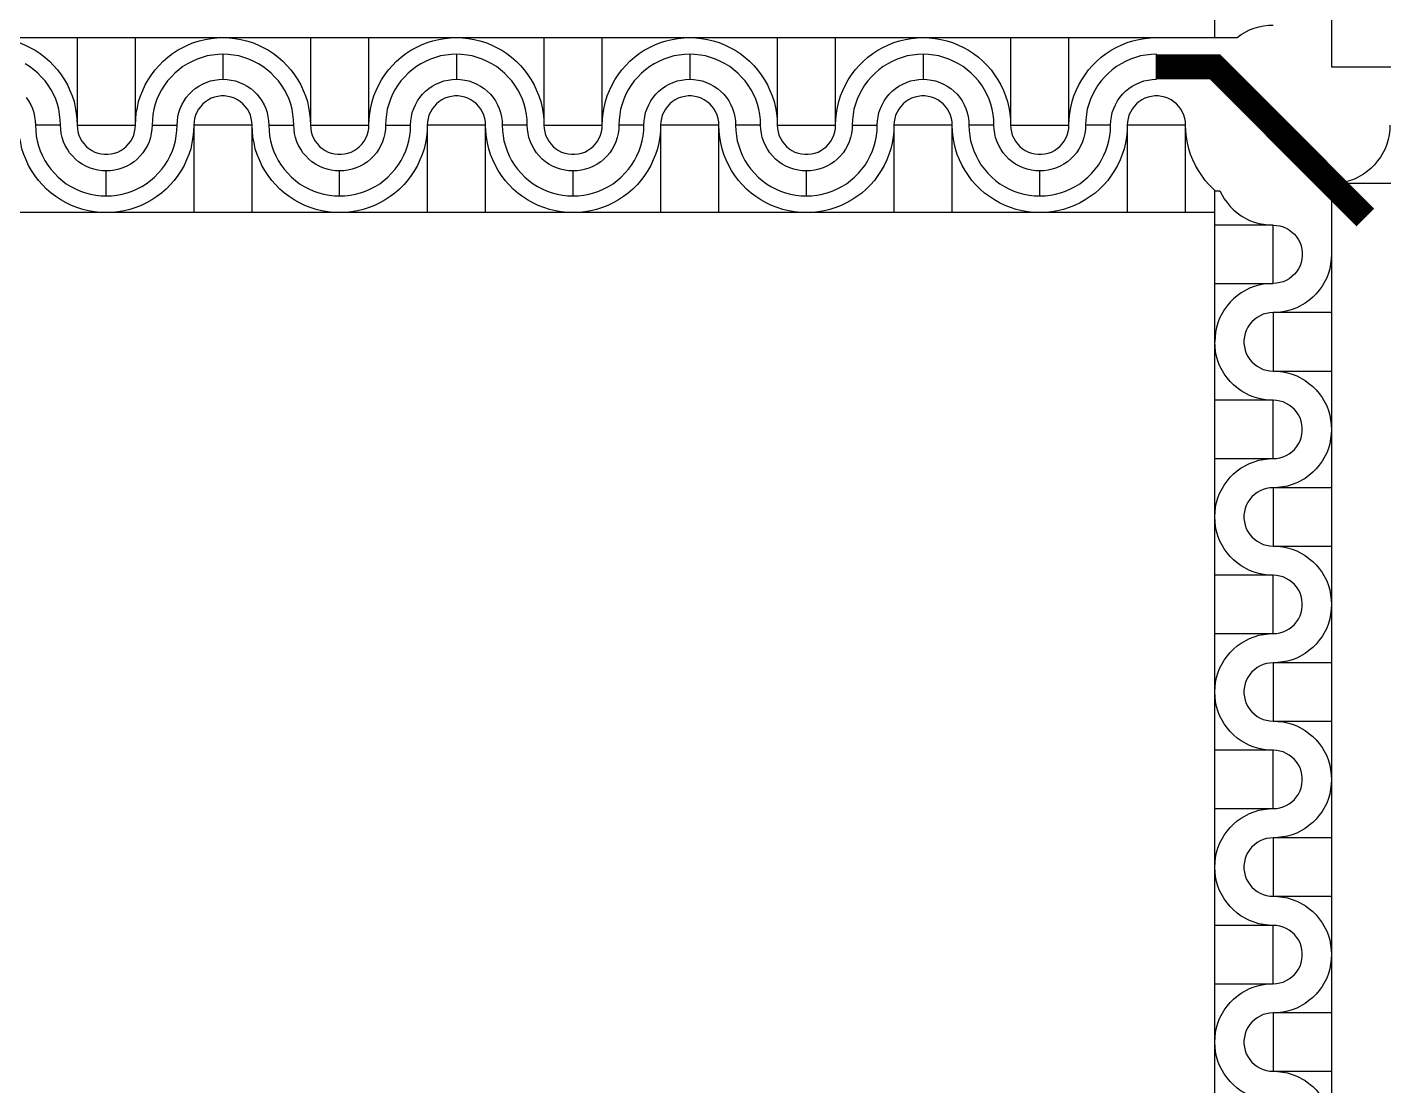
# Model space of a CAD drawing. Extents: x 190.8 to 267.1, y 124 to 174.8.
# Drawn here: x 225.22 to 226.847, y 153.728 to 154.998 of the extents above; entities that cross this region are included whole.
import ezdxf

# ---------------------------------------------------------------- set-up
doc = ezdxf.new("R2010")
doc.units = 0
doc.header["$MEASUREMENT"] = 0

msp = doc.modelspace()

# ---------------------------------------------------------------- linework, layer by layer
for p, q in [((224.5446, 154.9856), (226.6713, 154.9856)), ((226.7846, 154.9506), (228.8875, 154.9506))]:
    msp.add_line(p, q)
for points in [[(226.6446, 154.9856), (226.6446, 157.0023)], [(228.8875, 157.0106), (226.7846, 157.0106), (226.7846, 154.9506)], [(226.6713, 154.9856), (226.6716, 154.9858), (226.6764, 154.9893), (226.6864, 154.9948), (226.6919, 154.9968), (226.6974, 154.9986), (226.7031, 154.9996), (226.7089, 155.0003), (226.7146, 155.0006)], [(225.1746, 154.9856), (225.1819, 154.9853), (225.1889, 154.9846), (225.1959, 154.9833), (225.2029, 154.9818), (225.2099, 154.9796), (225.2164, 154.9768), (225.2229, 154.9738), (225.2291, 154.9703), (225.2351, 154.9663), (225.2409, 154.9621), (225.2464, 154.9573), (225.2514, 154.9523), (225.2561, 154.9468), (225.2604, 154.9411), (225.2644, 154.9351), (225.2679, 154.9288), (225.2709, 154.9223), (225.2736, 154.9158), (225.2759, 154.9088), (225.2774, 154.9018), (225.2786, 154.8948), (225.2794, 154.8878), (225.2796, 154.8806)], [(225.2796, 154.9856), (225.2796, 154.8806), (225.3496, 154.8806), (225.3496, 154.9856)], [(225.3496, 154.8806), (225.3499, 154.8878), (225.3506, 154.8948), (225.3519, 154.9018), (225.3534, 154.9088), (225.3556, 154.9158), (225.3584, 154.9223), (225.3614, 154.9288), (225.3649, 154.9351), (225.3689, 154.9411), (225.3731, 154.9468), (225.3779, 154.9523), (225.3829, 154.9573), (225.3884, 154.9621), (225.3941, 154.9663), (225.4001, 154.9703), (225.4064, 154.9738), (225.4129, 154.9768), (225.4194, 154.9796), (225.4264, 154.9818), (225.4334, 154.9833), (225.4404, 154.9846), (225.4474, 154.9853), (225.4546, 154.9856)], [(225.4546, 154.9856), (225.4619, 154.9853), (225.4689, 154.9846), (225.4759, 154.9833), (225.4829, 154.9818), (225.4899, 154.9796), (225.4964, 154.9768), (225.5029, 154.9738), (225.5091, 154.9703), (225.5151, 154.9663), (225.5209, 154.9621), (225.5264, 154.9573), (225.5314, 154.9523), (225.5361, 154.9468), (225.5404, 154.9411), (225.5444, 154.9351), (225.5479, 154.9288), (225.5509, 154.9223), (225.5536, 154.9158), (225.5559, 154.9088), (225.5574, 154.9018), (225.5586, 154.8948), (225.5594, 154.8878), (225.5596, 154.8806)], [(225.5596, 154.9856), (225.5596, 154.8806), (225.6296, 154.8806), (225.6296, 154.9856)], [(225.6296, 154.8806), (225.6299, 154.8878), (225.6306, 154.8948), (225.6319, 154.9018), (225.6334, 154.9088), (225.6356, 154.9158), (225.6384, 154.9223), (225.6414, 154.9288), (225.6449, 154.9351), (225.6489, 154.9411), (225.6531, 154.9468), (225.6579, 154.9523), (225.6629, 154.9573), (225.6684, 154.9621), (225.6741, 154.9663), (225.6801, 154.9703), (225.6864, 154.9738), (225.6929, 154.9768), (225.6994, 154.9796), (225.7064, 154.9818), (225.7134, 154.9833), (225.7204, 154.9846), (225.7274, 154.9853), (225.7346, 154.9856)], [(225.7346, 154.9856), (225.7419, 154.9853), (225.7489, 154.9846), (225.7559, 154.9833), (225.7629, 154.9818), (225.7699, 154.9796), (225.7764, 154.9768), (225.7829, 154.9738), (225.7891, 154.9703), (225.7951, 154.9663), (225.8009, 154.9621), (225.8064, 154.9573), (225.8114, 154.9523), (225.8161, 154.9468), (225.8204, 154.9411), (225.8244, 154.9351), (225.8279, 154.9288), (225.8309, 154.9223), (225.8336, 154.9158), (225.8359, 154.9088), (225.8374, 154.9018), (225.8386, 154.8948), (225.8394, 154.8878), (225.8396, 154.8806)], [(225.8396, 154.9856), (225.8396, 154.8806), (225.9096, 154.8806), (225.9096, 154.9856)], [(225.9096, 154.8806), (225.9099, 154.8878), (225.9106, 154.8948), (225.9119, 154.9018), (225.9134, 154.9088), (225.9156, 154.9158), (225.9184, 154.9223), (225.9214, 154.9288), (225.9249, 154.9351), (225.9289, 154.9411), (225.9331, 154.9468), (225.9379, 154.9523), (225.9429, 154.9573), (225.9484, 154.9621), (225.9541, 154.9663), (225.9601, 154.9703), (225.9664, 154.9738), (225.9729, 154.9768), (225.9794, 154.9796), (225.9864, 154.9818), (225.9934, 154.9833), (226.0004, 154.9846), (226.0074, 154.9853), (226.0146, 154.9856)], [(226.0146, 154.9856), (226.0219, 154.9853), (226.0289, 154.9846), (226.0359, 154.9833), (226.0429, 154.9818), (226.0499, 154.9796), (226.0564, 154.9768), (226.0629, 154.9738), (226.0691, 154.9703), (226.0751, 154.9663), (226.0809, 154.9621), (226.0864, 154.9573), (226.0914, 154.9523), (226.0961, 154.9468), (226.1004, 154.9411), (226.1044, 154.9351), (226.1079, 154.9288), (226.1109, 154.9223), (226.1136, 154.9158), (226.1159, 154.9088), (226.1174, 154.9018), (226.1186, 154.8948), (226.1194, 154.8878), (226.1196, 154.8806)], [(226.1196, 154.9856), (226.1196, 154.8806), (226.1896, 154.8806), (226.1896, 154.9856)], [(226.1896, 154.8806), (226.1899, 154.8878), (226.1906, 154.8948), (226.1919, 154.9018), (226.1934, 154.9088), (226.1956, 154.9158), (226.1984, 154.9223), (226.2014, 154.9288), (226.2049, 154.9351), (226.2089, 154.9411), (226.2131, 154.9468), (226.2179, 154.9523), (226.2229, 154.9573), (226.2284, 154.9621), (226.2341, 154.9663), (226.2401, 154.9703), (226.2464, 154.9738), (226.2529, 154.9768), (226.2594, 154.9796), (226.2664, 154.9818), (226.2734, 154.9833), (226.2804, 154.9846), (226.2874, 154.9853), (226.2946, 154.9856)], [(226.2946, 154.9856), (226.3019, 154.9853), (226.3089, 154.9846), (226.3159, 154.9833), (226.3229, 154.9818), (226.3299, 154.9796), (226.3364, 154.9768), (226.3429, 154.9738), (226.3491, 154.9703), (226.3551, 154.9663), (226.3609, 154.9621), (226.3664, 154.9573), (226.3714, 154.9523), (226.3761, 154.9468), (226.3804, 154.9411), (226.3844, 154.9351), (226.3879, 154.9288), (226.3909, 154.9223), (226.3936, 154.9158), (226.3959, 154.9088), (226.3974, 154.9018), (226.3986, 154.8948), (226.3994, 154.8878), (226.3996, 154.8806)], [(226.3996, 154.9856), (226.3996, 154.8806), (226.4696, 154.8806), (226.4696, 154.9856)], [(226.4696, 154.8806), (226.4699, 154.8878), (226.4706, 154.8948), (226.4719, 154.9018), (226.4734, 154.9088), (226.4756, 154.9158), (226.4784, 154.9223), (226.4814, 154.9288), (226.4849, 154.9351), (226.4889, 154.9411), (226.4931, 154.9468), (226.4979, 154.9523), (226.5029, 154.9573), (226.5084, 154.9621), (226.5141, 154.9663), (226.5201, 154.9703), (226.5264, 154.9738), (226.5329, 154.9768), (226.5394, 154.9796), (226.5464, 154.9818), (226.5534, 154.9833), (226.5604, 154.9846), (226.5674, 154.9853), (226.5746, 154.9856)], [(225.2596, 154.8806), (225.2594, 154.8868), (225.2586, 154.8933), (225.2576, 154.8996), (225.2559, 154.9056), (225.2539, 154.9116), (225.2511, 154.9176), (225.2484, 154.9231), (225.2449, 154.9286), (225.2411, 154.9336), (225.2369, 154.9383), (225.2324, 154.9428), (225.2276, 154.9471), (225.2226, 154.9508), (225.2171, 154.9543)], [(225.4546, 154.9656), (225.4484, 154.9653), (225.4419, 154.9646), (225.4356, 154.9636), (225.4296, 154.9618), (225.4236, 154.9598), (225.4176, 154.9571), (225.4121, 154.9543), (225.4066, 154.9508), (225.4016, 154.9471), (225.3969, 154.9428), (225.3924, 154.9383), (225.3881, 154.9336), (225.3844, 154.9286), (225.3809, 154.9231), (225.3781, 154.9176), (225.3754, 154.9116), (225.3734, 154.9056), (225.3716, 154.8996), (225.3706, 154.8933), (225.3699, 154.8868), (225.3696, 154.8806), (225.3996, 154.8806), (225.3999, 154.8856), (225.4006, 154.8906), (225.4016, 154.8956), (225.4034, 154.9006), (225.4054, 154.9051), (225.4079, 154.9096), (225.4106, 154.9138), (225.4139, 154.9176), (225.4176, 154.9213), (225.4214, 154.9246), (225.4256, 154.9273), (225.4301, 154.9298), (225.4346, 154.9318), (225.4396, 154.9336), (225.4446, 154.9346), (225.4496, 154.9353), (225.4546, 154.9356)], [(225.7346, 154.9656), (225.7284, 154.9653), (225.7219, 154.9646), (225.7156, 154.9636), (225.7096, 154.9618), (225.7036, 154.9598), (225.6976, 154.9571), (225.6921, 154.9543), (225.6866, 154.9508), (225.6816, 154.9471), (225.6769, 154.9428), (225.6724, 154.9383), (225.6681, 154.9336), (225.6644, 154.9286), (225.6609, 154.9231), (225.6581, 154.9176), (225.6554, 154.9116), (225.6534, 154.9056), (225.6516, 154.8996), (225.6506, 154.8933), (225.6499, 154.8868), (225.6496, 154.8806), (225.6796, 154.8806), (225.6799, 154.8856), (225.6806, 154.8906), (225.6816, 154.8956), (225.6834, 154.9006), (225.6854, 154.9051), (225.6879, 154.9096), (225.6906, 154.9138), (225.6939, 154.9176), (225.6976, 154.9213), (225.7014, 154.9246), (225.7056, 154.9273), (225.7101, 154.9298), (225.7146, 154.9318), (225.7196, 154.9336), (225.7246, 154.9346), (225.7296, 154.9353), (225.7346, 154.9356)], [(225.8196, 154.8806), (225.8194, 154.8868), (225.8186, 154.8933), (225.8176, 154.8996), (225.8159, 154.9056), (225.8139, 154.9116), (225.8111, 154.9176), (225.8084, 154.9231), (225.8049, 154.9286), (225.8011, 154.9336), (225.7969, 154.9383), (225.7924, 154.9428), (225.7876, 154.9471), (225.7826, 154.9508), (225.7771, 154.9543), (225.7716, 154.9571), (225.7656, 154.9598), (225.7596, 154.9618), (225.7536, 154.9636), (225.7474, 154.9646), (225.7409, 154.9653), (225.7346, 154.9656), (225.7346, 154.9356), (225.7396, 154.9353), (225.7446, 154.9346), (225.7496, 154.9336), (225.7546, 154.9318), (225.7591, 154.9298), (225.7636, 154.9273), (225.7679, 154.9246), (225.7716, 154.9213), (225.7754, 154.9176), (225.7786, 154.9138), (225.7814, 154.9096), (225.7839, 154.9051), (225.7859, 154.9006), (225.7876, 154.8956), (225.7886, 154.8906), (225.7894, 154.8856), (225.7896, 154.8806)], [(226.0146, 154.9656), (226.0084, 154.9653), (226.0019, 154.9646), (225.9956, 154.9636), (225.9896, 154.9618), (225.9836, 154.9598), (225.9776, 154.9571), (225.9721, 154.9543), (225.9666, 154.9508), (225.9616, 154.9471), (225.9569, 154.9428), (225.9524, 154.9383), (225.9481, 154.9336), (225.9444, 154.9286), (225.9409, 154.9231), (225.9381, 154.9176), (225.9354, 154.9116), (225.9334, 154.9056), (225.9316, 154.8996), (225.9306, 154.8933), (225.9299, 154.8868), (225.9296, 154.8806)], [(226.0996, 154.8806), (226.0994, 154.8868), (226.0986, 154.8933), (226.0976, 154.8996), (226.0959, 154.9056), (226.0939, 154.9116), (226.0911, 154.9176), (226.0884, 154.9231), (226.0849, 154.9286), (226.0811, 154.9336), (226.0769, 154.9383), (226.0724, 154.9428), (226.0676, 154.9471), (226.0626, 154.9508), (226.0571, 154.9543), (226.0516, 154.9571), (226.0456, 154.9598), (226.0396, 154.9618), (226.0336, 154.9636), (226.0274, 154.9646), (226.0209, 154.9653), (226.0146, 154.9656), (226.0146, 154.9356), (226.0196, 154.9353), (226.0246, 154.9346), (226.0296, 154.9336), (226.0346, 154.9318), (226.0391, 154.9298), (226.0436, 154.9273), (226.0479, 154.9246), (226.0516, 154.9213), (226.0554, 154.9176), (226.0586, 154.9138), (226.0614, 154.9096), (226.0639, 154.9051), (226.0659, 154.9006), (226.0676, 154.8956), (226.0686, 154.8906), (226.0694, 154.8856), (226.0696, 154.8806)], [(226.2946, 154.9656), (226.2884, 154.9653), (226.2819, 154.9646), (226.2756, 154.9636), (226.2696, 154.9618), (226.2636, 154.9598), (226.2576, 154.9571), (226.2521, 154.9543), (226.2466, 154.9508), (226.2416, 154.9471), (226.2369, 154.9428), (226.2324, 154.9383), (226.2281, 154.9336), (226.2244, 154.9286), (226.2209, 154.9231), (226.2181, 154.9176), (226.2154, 154.9116), (226.2134, 154.9056), (226.2116, 154.8996), (226.2106, 154.8933), (226.2099, 154.8868), (226.2096, 154.8806), (226.2396, 154.8806), (226.2399, 154.8856), (226.2406, 154.8906), (226.2416, 154.8956), (226.2434, 154.9006), (226.2454, 154.9051), (226.2479, 154.9096), (226.2506, 154.9138), (226.2539, 154.9176), (226.2576, 154.9213), (226.2614, 154.9246), (226.2656, 154.9273), (226.2701, 154.9298), (226.2746, 154.9318), (226.2796, 154.9336), (226.2846, 154.9346), (226.2896, 154.9353), (226.2946, 154.9356)], [(226.3796, 154.8806), (226.3794, 154.8868), (226.3786, 154.8933), (226.3776, 154.8996), (226.3759, 154.9056), (226.3739, 154.9116), (226.3711, 154.9176), (226.3684, 154.9231), (226.3649, 154.9286), (226.3611, 154.9336), (226.3569, 154.9383), (226.3524, 154.9428), (226.3476, 154.9471), (226.3426, 154.9508), (226.3371, 154.9543), (226.3316, 154.9571), (226.3256, 154.9598), (226.3196, 154.9618), (226.3136, 154.9636), (226.3074, 154.9646), (226.3009, 154.9653), (226.2946, 154.9656), (226.2946, 154.9356), (226.2996, 154.9353), (226.3046, 154.9346), (226.3096, 154.9336), (226.3146, 154.9318), (226.3191, 154.9298), (226.3236, 154.9273), (226.3279, 154.9246), (226.3316, 154.9213), (226.3354, 154.9176), (226.3386, 154.9138), (226.3414, 154.9096), (226.3439, 154.9051), (226.3459, 154.9006), (226.3476, 154.8956), (226.3486, 154.8906), (226.3494, 154.8856), (226.3496, 154.8806)], [(226.5196, 154.8806), (226.5199, 154.8856), (226.5206, 154.8906), (226.5216, 154.8956), (226.5234, 154.9006), (226.5254, 154.9051), (226.5279, 154.9096), (226.5306, 154.9138), (226.5339, 154.9176), (226.5376, 154.9213), (226.5414, 154.9246), (226.5456, 154.9273), (226.5501, 154.9298), (226.5546, 154.9318), (226.5596, 154.9336), (226.5646, 154.9346), (226.5696, 154.9353), (226.5746, 154.9356), (226.5746, 154.9656), (226.5684, 154.9653), (226.5619, 154.9646), (226.5556, 154.9636), (226.5496, 154.9618), (226.5436, 154.9598), (226.5376, 154.9571), (226.5321, 154.9543), (226.5266, 154.9508), (226.5216, 154.9471), (226.5169, 154.9428), (226.5124, 154.9383), (226.5081, 154.9336), (226.5044, 154.9286), (226.5009, 154.9231), (226.4981, 154.9176), (226.4954, 154.9116), (226.4934, 154.9056), (226.4916, 154.8996), (226.4906, 154.8933), (226.4899, 154.8868), (226.4896, 154.8806)], [(225.9596, 154.8806), (225.9599, 154.8856), (225.9606, 154.8906), (225.9616, 154.8956), (225.9634, 154.9006), (225.9654, 154.9051), (225.9679, 154.9096), (225.9706, 154.9138), (225.9739, 154.9176), (225.9776, 154.9213), (225.9814, 154.9246), (225.9856, 154.9273), (225.9901, 154.9298), (225.9946, 154.9318), (225.9996, 154.9336), (226.0046, 154.9346), (226.0096, 154.9353), (226.0146, 154.9356)], [(225.2186, 154.9138), (225.2214, 154.9096), (225.2239, 154.9051), (225.2259, 154.9006), (225.2276, 154.8956), (225.2286, 154.8906), (225.2294, 154.8856), (225.2296, 154.8806)], [(225.4896, 154.8806), (225.4894, 154.8846), (225.4886, 154.8886), (225.4876, 154.8926), (225.4859, 154.8963), (225.4839, 154.8998), (225.4814, 154.9031), (225.4786, 154.9061), (225.4756, 154.9086), (225.4721, 154.9108), (225.4684, 154.9128), (225.4646, 154.9141), (225.4606, 154.9151), (225.4566, 154.9156), (225.4526, 154.9156), (225.4486, 154.9151), (225.4446, 154.9141), (225.4406, 154.9128), (225.4371, 154.9108), (225.4336, 154.9086), (225.4306, 154.9061), (225.4279, 154.9031), (225.4254, 154.8998), (225.4234, 154.8963), (225.4216, 154.8926), (225.4206, 154.8886), (225.4199, 154.8846), (225.4196, 154.8806)], [(225.7696, 154.8806), (225.7694, 154.8846), (225.7686, 154.8886), (225.7676, 154.8926), (225.7659, 154.8963), (225.7639, 154.8998), (225.7614, 154.9031), (225.7586, 154.9061), (225.7556, 154.9086), (225.7521, 154.9108), (225.7484, 154.9128), (225.7446, 154.9141), (225.7406, 154.9151), (225.7366, 154.9156), (225.7326, 154.9156), (225.7286, 154.9151), (225.7246, 154.9141), (225.7206, 154.9128), (225.7171, 154.9108), (225.7136, 154.9086), (225.7106, 154.9061), (225.7079, 154.9031), (225.7054, 154.8998), (225.7034, 154.8963), (225.7016, 154.8926), (225.7006, 154.8886), (225.6999, 154.8846), (225.6996, 154.8806)], [(226.0496, 154.8806), (226.0494, 154.8846), (226.0486, 154.8886), (226.0476, 154.8926), (226.0459, 154.8963), (226.0439, 154.8998), (226.0414, 154.9031), (226.0386, 154.9061), (226.0356, 154.9086), (226.0321, 154.9108), (226.0284, 154.9128), (226.0246, 154.9141), (226.0206, 154.9151), (226.0166, 154.9156), (226.0126, 154.9156), (226.0086, 154.9151), (226.0046, 154.9141), (226.0006, 154.9128), (225.9971, 154.9108), (225.9936, 154.9086), (225.9906, 154.9061), (225.9879, 154.9031), (225.9854, 154.8998), (225.9834, 154.8963), (225.9816, 154.8926), (225.9806, 154.8886), (225.9799, 154.8846), (225.9796, 154.8806)], [(226.3296, 154.8806), (226.3294, 154.8846), (226.3286, 154.8886), (226.3276, 154.8926), (226.3259, 154.8963), (226.3239, 154.8998), (226.3214, 154.9031), (226.3186, 154.9061), (226.3156, 154.9086), (226.3121, 154.9108), (226.3084, 154.9128), (226.3046, 154.9141), (226.3006, 154.9151), (226.2966, 154.9156), (226.2926, 154.9156), (226.2886, 154.9151), (226.2846, 154.9141), (226.2806, 154.9128), (226.2771, 154.9108), (226.2736, 154.9086), (226.2706, 154.9061), (226.2679, 154.9031), (226.2654, 154.8998), (226.2634, 154.8963), (226.2616, 154.8926), (226.2606, 154.8886), (226.2599, 154.8846), (226.2596, 154.8806)], [(226.6096, 154.8806), (226.6094, 154.8846), (226.6086, 154.8886), (226.6076, 154.8926), (226.6059, 154.8963), (226.6039, 154.8998), (226.6014, 154.9031), (226.5986, 154.9061), (226.5956, 154.9086), (226.5921, 154.9108), (226.5884, 154.9128), (226.5846, 154.9141), (226.5806, 154.9151), (226.5766, 154.9156), (226.5726, 154.9156), (226.5686, 154.9151), (226.5646, 154.9141), (226.5606, 154.9128), (226.5571, 154.9108), (226.5536, 154.9086), (226.5506, 154.9061), (226.5479, 154.9031), (226.5454, 154.8998), (226.5434, 154.8963), (226.5416, 154.8926), (226.5406, 154.8886), (226.5399, 154.8846), (226.5396, 154.8806)], [(225.3146, 154.7756), (225.3074, 154.7758), (225.3004, 154.7766), (225.2934, 154.7778), (225.2864, 154.7793), (225.2794, 154.7816), (225.2729, 154.7843), (225.2664, 154.7873), (225.2601, 154.7908), (225.2541, 154.7948), (225.2484, 154.7991), (225.2429, 154.8038), (225.2379, 154.8088), (225.2331, 154.8143), (225.2289, 154.8201), (225.2249, 154.8261), (225.2214, 154.8323), (225.2184, 154.8388), (225.2156, 154.8453), (225.2134, 154.8523), (225.2119, 154.8593), (225.2106, 154.8663), (225.2099, 154.8733), (225.2096, 154.8806)], [(225.2796, 154.8806), (225.2799, 154.8766), (225.2806, 154.8726), (225.2816, 154.8686), (225.2834, 154.8648), (225.2854, 154.8613), (225.2879, 154.8581), (225.2906, 154.8551), (225.2936, 154.8526), (225.2971, 154.8503), (225.3009, 154.8483), (225.3046, 154.8471), (225.3086, 154.8461), (225.3126, 154.8456), (225.3166, 154.8456), (225.3206, 154.8461), (225.3246, 154.8471), (225.3286, 154.8483), (225.3321, 154.8503), (225.3356, 154.8526), (225.3386, 154.8551), (225.3414, 154.8581), (225.3439, 154.8613), (225.3459, 154.8648), (225.3476, 154.8686), (225.3486, 154.8726), (225.3494, 154.8766), (225.3496, 154.8806)], [(225.3696, 154.8806), (225.3694, 154.8756), (225.3686, 154.8706), (225.3676, 154.8656), (225.3659, 154.8606), (225.3639, 154.8561), (225.3614, 154.8516), (225.3586, 154.8473), (225.3554, 154.8436), (225.3516, 154.8398), (225.3479, 154.8366), (225.3436, 154.8338), (225.3391, 154.8313), (225.3346, 154.8293), (225.3296, 154.8276), (225.3246, 154.8266), (225.3196, 154.8258), (225.3146, 154.8256)], [(225.4196, 154.8806), (225.4194, 154.8733), (225.4186, 154.8663), (225.4174, 154.8593), (225.4159, 154.8523), (225.4136, 154.8453), (225.4109, 154.8388), (225.4079, 154.8323), (225.4044, 154.8261), (225.4004, 154.8201), (225.3961, 154.8143), (225.3914, 154.8088), (225.3864, 154.8038), (225.3809, 154.7991), (225.3751, 154.7948), (225.3691, 154.7908), (225.3629, 154.7873), (225.3564, 154.7843), (225.3499, 154.7816), (225.3429, 154.7793), (225.3359, 154.7778), (225.3289, 154.7766), (225.3219, 154.7758), (225.3146, 154.7756)], [(225.3146, 154.7956), (225.3209, 154.7958), (225.3274, 154.7966), (225.3336, 154.7976), (225.3396, 154.7993), (225.3456, 154.8013), (225.3516, 154.8041), (225.3571, 154.8068), (225.3626, 154.8103), (225.3676, 154.8141), (225.3724, 154.8183), (225.3769, 154.8228), (225.3811, 154.8276), (225.3849, 154.8326), (225.3884, 154.8381), (225.3911, 154.8436), (225.3939, 154.8496), (225.3959, 154.8556), (225.3976, 154.8616), (225.3986, 154.8678), (225.3994, 154.8743), (225.3996, 154.8806)], [(225.4896, 154.7756), (225.4896, 154.8806), (225.4196, 154.8806), (225.4196, 154.7756)], [(225.5946, 154.7756), (225.5874, 154.7758), (225.5804, 154.7766), (225.5734, 154.7778), (225.5664, 154.7793), (225.5594, 154.7816), (225.5529, 154.7843), (225.5464, 154.7873), (225.5401, 154.7908), (225.5341, 154.7948), (225.5284, 154.7991), (225.5229, 154.8038), (225.5179, 154.8088), (225.5131, 154.8143), (225.5089, 154.8201), (225.5049, 154.8261), (225.5014, 154.8323), (225.4984, 154.8388), (225.4956, 154.8453), (225.4934, 154.8523), (225.4919, 154.8593), (225.4906, 154.8663), (225.4899, 154.8733), (225.4896, 154.8806)], [(225.5096, 154.8806), (225.5099, 154.8743), (225.5106, 154.8678), (225.5116, 154.8616), (225.5134, 154.8556), (225.5154, 154.8496), (225.5181, 154.8436), (225.5209, 154.8381), (225.5244, 154.8326), (225.5281, 154.8276), (225.5324, 154.8228), (225.5369, 154.8183), (225.5416, 154.8141), (225.5466, 154.8103), (225.5521, 154.8068), (225.5576, 154.8041), (225.5636, 154.8013), (225.5696, 154.7993), (225.5756, 154.7976), (225.5819, 154.7966), (225.5884, 154.7958), (225.5946, 154.7956), (225.5946, 154.8256), (225.5896, 154.8258), (225.5846, 154.8266), (225.5796, 154.8276), (225.5746, 154.8293), (225.5701, 154.8313), (225.5656, 154.8338), (225.5614, 154.8366), (225.5576, 154.8398), (225.5539, 154.8436), (225.5506, 154.8473), (225.5479, 154.8516), (225.5454, 154.8561), (225.5434, 154.8606), (225.5416, 154.8656), (225.5406, 154.8706), (225.5399, 154.8756), (225.5396, 154.8806)], [(225.5596, 154.8806), (225.5599, 154.8766), (225.5606, 154.8726), (225.5616, 154.8686), (225.5634, 154.8648), (225.5654, 154.8613), (225.5679, 154.8581), (225.5706, 154.8551), (225.5736, 154.8526), (225.5771, 154.8503), (225.5809, 154.8483), (225.5846, 154.8471), (225.5886, 154.8461), (225.5926, 154.8456), (225.5966, 154.8456), (225.6006, 154.8461), (225.6046, 154.8471), (225.6086, 154.8483), (225.6121, 154.8503), (225.6156, 154.8526), (225.6186, 154.8551), (225.6214, 154.8581), (225.6239, 154.8613), (225.6259, 154.8648), (225.6276, 154.8686), (225.6286, 154.8726), (225.6294, 154.8766), (225.6296, 154.8806)], [(225.6496, 154.8806), (225.6494, 154.8756), (225.6486, 154.8706), (225.6476, 154.8656), (225.6459, 154.8606), (225.6439, 154.8561), (225.6414, 154.8516), (225.6386, 154.8473), (225.6354, 154.8436), (225.6316, 154.8398), (225.6279, 154.8366), (225.6236, 154.8338), (225.6191, 154.8313), (225.6146, 154.8293), (225.6096, 154.8276), (225.6046, 154.8266), (225.5996, 154.8258), (225.5946, 154.8256)], [(225.6996, 154.8806), (225.6994, 154.8733), (225.6986, 154.8663), (225.6974, 154.8593), (225.6959, 154.8523), (225.6936, 154.8453), (225.6909, 154.8388), (225.6879, 154.8323), (225.6844, 154.8261), (225.6804, 154.8201), (225.6761, 154.8143), (225.6714, 154.8088), (225.6664, 154.8038), (225.6609, 154.7991), (225.6551, 154.7948), (225.6491, 154.7908), (225.6429, 154.7873), (225.6364, 154.7843), (225.6299, 154.7816), (225.6229, 154.7793), (225.6159, 154.7778), (225.6089, 154.7766), (225.6019, 154.7758), (225.5946, 154.7756)], [(225.5946, 154.7956), (225.6009, 154.7958), (225.6074, 154.7966), (225.6136, 154.7976), (225.6196, 154.7993), (225.6256, 154.8013), (225.6316, 154.8041), (225.6371, 154.8068), (225.6426, 154.8103), (225.6476, 154.8141), (225.6524, 154.8183), (225.6569, 154.8228), (225.6611, 154.8276), (225.6649, 154.8326), (225.6684, 154.8381), (225.6711, 154.8436), (225.6739, 154.8496), (225.6759, 154.8556), (225.6776, 154.8616), (225.6786, 154.8678), (225.6794, 154.8743), (225.6796, 154.8806)], [(225.7696, 154.7756), (225.7696, 154.8806), (225.6996, 154.8806), (225.6996, 154.7756)], [(225.8746, 154.7756), (225.8674, 154.7758), (225.8604, 154.7766), (225.8534, 154.7778), (225.8464, 154.7793), (225.8394, 154.7816), (225.8329, 154.7843), (225.8264, 154.7873), (225.8201, 154.7908), (225.8141, 154.7948), (225.8084, 154.7991), (225.8029, 154.8038), (225.7979, 154.8088), (225.7931, 154.8143), (225.7889, 154.8201), (225.7849, 154.8261), (225.7814, 154.8323), (225.7784, 154.8388), (225.7756, 154.8453), (225.7734, 154.8523), (225.7719, 154.8593), (225.7706, 154.8663), (225.7699, 154.8733), (225.7696, 154.8806)], [(225.8396, 154.8806), (225.8399, 154.8766), (225.8406, 154.8726), (225.8416, 154.8686), (225.8434, 154.8648), (225.8454, 154.8613), (225.8479, 154.8581), (225.8506, 154.8551), (225.8536, 154.8526), (225.8571, 154.8503), (225.8609, 154.8483), (225.8646, 154.8471), (225.8686, 154.8461), (225.8726, 154.8456), (225.8766, 154.8456), (225.8806, 154.8461), (225.8846, 154.8471), (225.8886, 154.8483), (225.8921, 154.8503), (225.8956, 154.8526), (225.8986, 154.8551), (225.9014, 154.8581), (225.9039, 154.8613), (225.9059, 154.8648), (225.9076, 154.8686), (225.9086, 154.8726), (225.9094, 154.8766), (225.9096, 154.8806)], [(225.8746, 154.7956), (225.8809, 154.7958), (225.8874, 154.7966), (225.8936, 154.7976), (225.8996, 154.7993), (225.9056, 154.8013), (225.9116, 154.8041), (225.9171, 154.8068), (225.9226, 154.8103), (225.9276, 154.8141), (225.9324, 154.8183), (225.9369, 154.8228), (225.9411, 154.8276), (225.9449, 154.8326), (225.9484, 154.8381), (225.9511, 154.8436), (225.9539, 154.8496), (225.9559, 154.8556), (225.9576, 154.8616), (225.9586, 154.8678), (225.9594, 154.8743), (225.9596, 154.8806), (225.9296, 154.8806), (225.9294, 154.8756), (225.9286, 154.8706), (225.9276, 154.8656), (225.9259, 154.8606), (225.9239, 154.8561), (225.9214, 154.8516), (225.9186, 154.8473), (225.9154, 154.8436), (225.9116, 154.8398), (225.9079, 154.8366), (225.9036, 154.8338), (225.8991, 154.8313), (225.8946, 154.8293), (225.8896, 154.8276), (225.8846, 154.8266), (225.8796, 154.8258), (225.8746, 154.8256)], [(225.9796, 154.8806), (225.9794, 154.8733), (225.9786, 154.8663), (225.9774, 154.8593), (225.9759, 154.8523), (225.9736, 154.8453), (225.9709, 154.8388), (225.9679, 154.8323), (225.9644, 154.8261), (225.9604, 154.8201), (225.9561, 154.8143), (225.9514, 154.8088), (225.9464, 154.8038), (225.9409, 154.7991), (225.9351, 154.7948), (225.9291, 154.7908), (225.9229, 154.7873), (225.9164, 154.7843), (225.9099, 154.7816), (225.9029, 154.7793), (225.8959, 154.7778), (225.8889, 154.7766), (225.8819, 154.7758), (225.8746, 154.7756)], [(226.0496, 154.7756), (226.0496, 154.8806), (225.9796, 154.8806), (225.9796, 154.7756)], [(226.1546, 154.7756), (226.1474, 154.7758), (226.1404, 154.7766), (226.1334, 154.7778), (226.1264, 154.7793), (226.1194, 154.7816), (226.1129, 154.7843), (226.1064, 154.7873), (226.1001, 154.7908), (226.0941, 154.7948), (226.0884, 154.7991), (226.0829, 154.8038), (226.0779, 154.8088), (226.0731, 154.8143), (226.0689, 154.8201), (226.0649, 154.8261), (226.0614, 154.8323), (226.0584, 154.8388), (226.0556, 154.8453), (226.0534, 154.8523), (226.0519, 154.8593), (226.0506, 154.8663), (226.0499, 154.8733), (226.0496, 154.8806)], [(226.1196, 154.8806), (226.1199, 154.8766), (226.1206, 154.8726), (226.1216, 154.8686), (226.1234, 154.8648), (226.1254, 154.8613), (226.1279, 154.8581), (226.1306, 154.8551), (226.1336, 154.8526), (226.1371, 154.8503), (226.1409, 154.8483), (226.1446, 154.8471), (226.1486, 154.8461), (226.1526, 154.8456), (226.1566, 154.8456), (226.1606, 154.8461), (226.1646, 154.8471), (226.1686, 154.8483), (226.1721, 154.8503), (226.1756, 154.8526), (226.1786, 154.8551), (226.1814, 154.8581), (226.1839, 154.8613), (226.1859, 154.8648), (226.1876, 154.8686), (226.1886, 154.8726), (226.1894, 154.8766), (226.1896, 154.8806)], [(226.2096, 154.8806), (226.2094, 154.8756), (226.2086, 154.8706), (226.2076, 154.8656), (226.2059, 154.8606), (226.2039, 154.8561), (226.2014, 154.8516), (226.1986, 154.8473), (226.1954, 154.8436), (226.1916, 154.8398), (226.1879, 154.8366), (226.1836, 154.8338), (226.1791, 154.8313), (226.1746, 154.8293), (226.1696, 154.8276), (226.1646, 154.8266), (226.1596, 154.8258), (226.1546, 154.8256)], [(226.2596, 154.8806), (226.2594, 154.8733), (226.2586, 154.8663), (226.2574, 154.8593), (226.2559, 154.8523), (226.2536, 154.8453), (226.2509, 154.8388), (226.2479, 154.8323), (226.2444, 154.8261), (226.2404, 154.8201), (226.2361, 154.8143), (226.2314, 154.8088), (226.2264, 154.8038), (226.2209, 154.7991), (226.2151, 154.7948), (226.2091, 154.7908), (226.2029, 154.7873), (226.1964, 154.7843), (226.1899, 154.7816), (226.1829, 154.7793), (226.1759, 154.7778), (226.1689, 154.7766), (226.1619, 154.7758), (226.1546, 154.7756)], [(226.1546, 154.7956), (226.1609, 154.7958), (226.1674, 154.7966), (226.1736, 154.7976), (226.1796, 154.7993), (226.1856, 154.8013), (226.1916, 154.8041), (226.1971, 154.8068), (226.2026, 154.8103), (226.2076, 154.8141), (226.2124, 154.8183), (226.2169, 154.8228), (226.2211, 154.8276), (226.2249, 154.8326), (226.2284, 154.8381), (226.2311, 154.8436), (226.2339, 154.8496), (226.2359, 154.8556), (226.2376, 154.8616), (226.2386, 154.8678), (226.2394, 154.8743), (226.2396, 154.8806)], [(226.3296, 154.7756), (226.3296, 154.8806), (226.2596, 154.8806), (226.2596, 154.7756)], [(226.4346, 154.7756), (226.4274, 154.7758), (226.4204, 154.7766), (226.4134, 154.7778), (226.4064, 154.7793), (226.3994, 154.7816), (226.3929, 154.7843), (226.3864, 154.7873), (226.3801, 154.7908), (226.3741, 154.7948), (226.3684, 154.7991), (226.3629, 154.8038), (226.3579, 154.8088), (226.3531, 154.8143), (226.3489, 154.8201), (226.3449, 154.8261), (226.3414, 154.8323), (226.3384, 154.8388), (226.3356, 154.8453), (226.3334, 154.8523), (226.3319, 154.8593), (226.3306, 154.8663), (226.3299, 154.8733), (226.3296, 154.8806)], [(226.3996, 154.8806), (226.3999, 154.8766), (226.4006, 154.8726), (226.4016, 154.8686), (226.4034, 154.8648), (226.4054, 154.8613), (226.4079, 154.8581), (226.4106, 154.8551), (226.4136, 154.8526), (226.4171, 154.8503), (226.4209, 154.8483), (226.4246, 154.8471), (226.4286, 154.8461), (226.4326, 154.8456), (226.4366, 154.8456), (226.4406, 154.8461), (226.4446, 154.8471), (226.4486, 154.8483), (226.4521, 154.8503), (226.4556, 154.8526), (226.4586, 154.8551), (226.4614, 154.8581), (226.4639, 154.8613), (226.4659, 154.8648), (226.4676, 154.8686), (226.4686, 154.8726), (226.4694, 154.8766), (226.4696, 154.8806)], [(226.4346, 154.7956), (226.4409, 154.7958), (226.4474, 154.7966), (226.4536, 154.7976), (226.4596, 154.7993), (226.4656, 154.8013), (226.4716, 154.8041), (226.4771, 154.8068), (226.4826, 154.8103), (226.4876, 154.8141), (226.4924, 154.8183), (226.4969, 154.8228), (226.5011, 154.8276), (226.5049, 154.8326), (226.5084, 154.8381), (226.5111, 154.8436), (226.5139, 154.8496), (226.5159, 154.8556), (226.5176, 154.8616), (226.5186, 154.8678), (226.5194, 154.8743), (226.5196, 154.8806), (226.4896, 154.8806), (226.4894, 154.8756), (226.4886, 154.8706), (226.4876, 154.8656), (226.4859, 154.8606), (226.4839, 154.8561), (226.4814, 154.8516), (226.4786, 154.8473), (226.4754, 154.8436), (226.4716, 154.8398), (226.4679, 154.8366), (226.4636, 154.8338), (226.4591, 154.8313), (226.4546, 154.8293), (226.4496, 154.8276), (226.4446, 154.8266), (226.4396, 154.8258), (226.4346, 154.8256)], [(226.5396, 154.8806), (226.5394, 154.8733), (226.5386, 154.8663), (226.5374, 154.8593), (226.5359, 154.8523), (226.5336, 154.8453), (226.5309, 154.8388), (226.5279, 154.8323), (226.5244, 154.8261), (226.5204, 154.8201), (226.5161, 154.8143), (226.5114, 154.8088), (226.5064, 154.8038), (226.5009, 154.7991), (226.4951, 154.7948), (226.4891, 154.7908), (226.4829, 154.7873), (226.4764, 154.7843), (226.4699, 154.7816), (226.4629, 154.7793), (226.4559, 154.7778), (226.4489, 154.7766), (226.4419, 154.7758), (226.4346, 154.7756)], [(226.6096, 154.7756), (226.6096, 154.8806), (226.5396, 154.8806), (226.5396, 154.7756)], [(226.6446, 154.8023), (226.6429, 154.8038), (226.6379, 154.8088), (226.6331, 154.8143), (226.6289, 154.8201), (226.6249, 154.8261), (226.6214, 154.8323), (226.6184, 154.8388), (226.6156, 154.8453), (226.6134, 154.8523), (226.6119, 154.8593), (226.6106, 154.8663), (226.6099, 154.8733), (226.6096, 154.8806)], [(226.8546, 154.8806), (226.8544, 154.8748), (226.8536, 154.8691), (226.8526, 154.8633), (226.8509, 154.8578), (226.8489, 154.8523), (226.8434, 154.8423), (226.8399, 154.8376), (226.8361, 154.8331), (226.8321, 154.8291), (226.8276, 154.8253), (226.8229, 154.8218), (226.8129, 154.8163), (226.8074, 154.8143), (226.8019, 154.8126), (226.7961, 154.8116), (226.7904, 154.8108), (226.7846, 154.8106)], [(228.8875, 154.8106), (226.7846, 154.8106), (226.7846, 152.7506)], [(226.6446, 152.7856), (226.6446, 154.8023)], [(226.6446, 154.8016), (226.6508, 154.8016), (226.6559, 154.7923), (226.6594, 154.7876), (226.6631, 154.7831), (226.6671, 154.7791), (226.6716, 154.7753), (226.6764, 154.7718), (226.6864, 154.7663), (226.6919, 154.7643), (226.6974, 154.7626), (226.7031, 154.7616), (226.7089, 154.7608), (226.7146, 154.7606)], [(226.6446, 154.7756), (224.5446, 154.7756)], [(226.6446, 154.6906), (226.7146, 154.6906), (226.7146, 154.7606), (226.6446, 154.7606)], [(226.7146, 154.7606), (226.7186, 154.7603), (226.7226, 154.7596), (226.7266, 154.7586), (226.7304, 154.7568), (226.7339, 154.7548), (226.7371, 154.7523), (226.7401, 154.7496), (226.7426, 154.7466), (226.7449, 154.7431), (226.7469, 154.7393), (226.7481, 154.7356), (226.7491, 154.7316), (226.7496, 154.7276), (226.7496, 154.7236), (226.7491, 154.7196), (226.7481, 154.7156), (226.7469, 154.7116), (226.7449, 154.7081), (226.7426, 154.7046), (226.7401, 154.7016), (226.7371, 154.6988), (226.7339, 154.6963), (226.7304, 154.6943), (226.7266, 154.6926), (226.7226, 154.6916), (226.7186, 154.6908), (226.7146, 154.6906)], [(226.7846, 154.7256), (226.7844, 154.7198), (226.7836, 154.7141), (226.7826, 154.7083), (226.7809, 154.7028), (226.7789, 154.6973), (226.7734, 154.6873), (226.7699, 154.6826), (226.7661, 154.6781), (226.7621, 154.6741), (226.7576, 154.6703), (226.7529, 154.6668), (226.7429, 154.6613), (226.7374, 154.6593), (226.7319, 154.6576), (226.7261, 154.6566), (226.7204, 154.6558), (226.7146, 154.6556)], [(226.7146, 154.6906), (226.7089, 154.6903), (226.7031, 154.6896), (226.6974, 154.6886), (226.6919, 154.6868), (226.6864, 154.6848), (226.6764, 154.6793), (226.6716, 154.6758), (226.6671, 154.6721), (226.6631, 154.6681), (226.6594, 154.6636), (226.6559, 154.6588), (226.6504, 154.6488), (226.6484, 154.6433), (226.6466, 154.6378), (226.6456, 154.6321), (226.6449, 154.6263), (226.6446, 154.6206)], [(226.7146, 154.6556), (226.7106, 154.6553), (226.7066, 154.6546), (226.7026, 154.6536), (226.6989, 154.6518), (226.6954, 154.6498), (226.6921, 154.6473), (226.6891, 154.6446), (226.6866, 154.6416), (226.6844, 154.6381), (226.6824, 154.6343), (226.6811, 154.6306), (226.6801, 154.6266), (226.6796, 154.6226), (226.6796, 154.6186), (226.6801, 154.6146), (226.6811, 154.6106), (226.6824, 154.6066), (226.6844, 154.6031), (226.6866, 154.5996), (226.6891, 154.5966), (226.6921, 154.5938), (226.6954, 154.5913), (226.6989, 154.5893), (226.7026, 154.5876), (226.7066, 154.5866), (226.7106, 154.5858), (226.7146, 154.5856)], [(226.7846, 154.6556), (226.7146, 154.6556), (226.7146, 154.5856), (226.7846, 154.5856)], [(226.7146, 154.5506), (226.7089, 154.5508), (226.7031, 154.5516), (226.6974, 154.5526), (226.6919, 154.5543), (226.6864, 154.5563), (226.6764, 154.5618), (226.6716, 154.5653), (226.6671, 154.5691), (226.6631, 154.5731), (226.6594, 154.5776), (226.6559, 154.5823), (226.6504, 154.5923), (226.6484, 154.5978), (226.6466, 154.6033), (226.6456, 154.6091), (226.6449, 154.6148), (226.6446, 154.6206)], [(226.7146, 154.5856), (226.7204, 154.5853), (226.7261, 154.5846), (226.7319, 154.5836), (226.7374, 154.5818), (226.7429, 154.5798), (226.7529, 154.5743), (226.7576, 154.5708), (226.7621, 154.5671), (226.7661, 154.5631), (226.7699, 154.5586), (226.7734, 154.5538), (226.7789, 154.5438), (226.7809, 154.5383), (226.7826, 154.5328), (226.7836, 154.5271), (226.7844, 154.5213), (226.7846, 154.5156)], [(226.6446, 154.4806), (226.7146, 154.4806), (226.7146, 154.5506), (226.6446, 154.5506)], [(226.7146, 154.4806), (226.7186, 154.4808), (226.7226, 154.4816), (226.7266, 154.4826), (226.7304, 154.4843), (226.7339, 154.4863), (226.7371, 154.4888), (226.7401, 154.4916), (226.7426, 154.4946), (226.7449, 154.4981), (226.7469, 154.5018), (226.7481, 154.5056), (226.7491, 154.5096), (226.7496, 154.5136), (226.7496, 154.5176), (226.7491, 154.5216), (226.7481, 154.5256), (226.7469, 154.5296), (226.7449, 154.5331), (226.7426, 154.5366), (226.7401, 154.5396), (226.7371, 154.5423), (226.7339, 154.5448), (226.7304, 154.5468), (226.7266, 154.5486), (226.7226, 154.5496), (226.7186, 154.5503), (226.7146, 154.5506)], [(226.7846, 154.5156), (226.7844, 154.5098), (226.7836, 154.5041), (226.7826, 154.4983), (226.7809, 154.4928), (226.7789, 154.4873), (226.7734, 154.4773), (226.7699, 154.4726), (226.7661, 154.4681), (226.7621, 154.4641), (226.7576, 154.4603), (226.7529, 154.4568), (226.7429, 154.4513), (226.7374, 154.4493), (226.7319, 154.4476), (226.7261, 154.4466), (226.7204, 154.4458), (226.7146, 154.4456)], [(226.6446, 154.4106), (226.6449, 154.4163), (226.6456, 154.4221), (226.6466, 154.4278), (226.6484, 154.4333), (226.6504, 154.4388), (226.6559, 154.4488), (226.6594, 154.4536), (226.6631, 154.4581), (226.6671, 154.4621), (226.6716, 154.4658), (226.6764, 154.4693), (226.6864, 154.4748), (226.6919, 154.4768), (226.6974, 154.4786), (226.7031, 154.4796), (226.7089, 154.4803), (226.7146, 154.4806)], [(226.7146, 154.4456), (226.7106, 154.4453), (226.7066, 154.4446), (226.7026, 154.4436), (226.6989, 154.4418), (226.6954, 154.4398), (226.6921, 154.4373), (226.6891, 154.4346), (226.6866, 154.4316), (226.6844, 154.4281), (226.6824, 154.4243), (226.6811, 154.4206), (226.6801, 154.4166), (226.6796, 154.4126), (226.6796, 154.4086), (226.6801, 154.4046), (226.6811, 154.4006), (226.6824, 154.3966), (226.6844, 154.3931), (226.6866, 154.3896), (226.6891, 154.3866), (226.6921, 154.3838), (226.6954, 154.3813), (226.6989, 154.3793), (226.7026, 154.3776), (226.7066, 154.3766), (226.7106, 154.3758), (226.7146, 154.3756)], [(226.7846, 154.4456), (226.7146, 154.4456), (226.7146, 154.3756), (226.7846, 154.3756)], [(226.7146, 154.3406), (226.7089, 154.3408), (226.7031, 154.3416), (226.6974, 154.3426), (226.6919, 154.3443), (226.6864, 154.3463), (226.6764, 154.3518), (226.6716, 154.3553), (226.6671, 154.3591), (226.6631, 154.3631), (226.6594, 154.3676), (226.6559, 154.3723), (226.6504, 154.3823), (226.6484, 154.3878), (226.6466, 154.3933), (226.6456, 154.3991), (226.6449, 154.4048), (226.6446, 154.4106)], [(226.7146, 154.3756), (226.7204, 154.3753), (226.7261, 154.3746), (226.7319, 154.3736), (226.7374, 154.3718), (226.7429, 154.3698), (226.7529, 154.3643), (226.7576, 154.3608), (226.7621, 154.3571), (226.7661, 154.3531), (226.7699, 154.3486), (226.7734, 154.3438), (226.7789, 154.3338), (226.7809, 154.3283), (226.7826, 154.3228), (226.7836, 154.3171), (226.7844, 154.3113), (226.7846, 154.3056)], [(226.6446, 154.2706), (226.7146, 154.2706), (226.7146, 154.3406), (226.6446, 154.3406)], [(226.7146, 154.2706), (226.7186, 154.2708), (226.7226, 154.2716), (226.7266, 154.2726), (226.7304, 154.2743), (226.7339, 154.2763), (226.7371, 154.2788), (226.7401, 154.2816), (226.7426, 154.2846), (226.7449, 154.2881), (226.7469, 154.2918), (226.7481, 154.2956), (226.7491, 154.2996), (226.7496, 154.3036), (226.7496, 154.3076), (226.7491, 154.3116), (226.7481, 154.3156), (226.7469, 154.3196), (226.7449, 154.3231), (226.7426, 154.3266), (226.7401, 154.3296), (226.7371, 154.3323), (226.7339, 154.3348), (226.7304, 154.3368), (226.7266, 154.3386), (226.7226, 154.3396), (226.7186, 154.3403), (226.7146, 154.3406)], [(226.7846, 154.3056), (226.7844, 154.2998), (226.7836, 154.2941), (226.7826, 154.2883), (226.7809, 154.2828), (226.7789, 154.2773), (226.7734, 154.2673), (226.7699, 154.2626), (226.7661, 154.2581), (226.7621, 154.2541), (226.7576, 154.2503), (226.7529, 154.2468), (226.7429, 154.2413), (226.7374, 154.2393), (226.7319, 154.2376), (226.7261, 154.2366), (226.7204, 154.2358), (226.7146, 154.2356)], [(226.6446, 154.2006), (226.6449, 154.2063), (226.6456, 154.2121), (226.6466, 154.2178), (226.6484, 154.2233), (226.6504, 154.2288), (226.6559, 154.2388), (226.6594, 154.2436), (226.6631, 154.2481), (226.6671, 154.2521), (226.6716, 154.2558), (226.6764, 154.2593), (226.6864, 154.2648), (226.6919, 154.2668), (226.6974, 154.2686), (226.7031, 154.2696), (226.7089, 154.2703), (226.7146, 154.2706)], [(226.7146, 154.2356), (226.7106, 154.2353), (226.7066, 154.2346), (226.7026, 154.2336), (226.6989, 154.2318), (226.6954, 154.2298), (226.6921, 154.2273), (226.6891, 154.2246), (226.6866, 154.2216), (226.6844, 154.2181), (226.6824, 154.2143), (226.6811, 154.2106), (226.6801, 154.2066), (226.6796, 154.2026), (226.6796, 154.1986), (226.6801, 154.1946), (226.6811, 154.1906), (226.6824, 154.1866), (226.6844, 154.1831), (226.6866, 154.1796), (226.6891, 154.1766), (226.6921, 154.1738), (226.6954, 154.1713), (226.6989, 154.1693), (226.7026, 154.1676), (226.7066, 154.1666), (226.7106, 154.1658), (226.7146, 154.1656)], [(226.7846, 154.2356), (226.7146, 154.2356), (226.7146, 154.1656), (226.7846, 154.1656)], [(226.7146, 154.1306), (226.7089, 154.1308), (226.7031, 154.1316), (226.6974, 154.1326), (226.6919, 154.1343), (226.6864, 154.1363), (226.6764, 154.1418), (226.6716, 154.1453), (226.6671, 154.1491), (226.6631, 154.1531), (226.6594, 154.1576), (226.6559, 154.1623), (226.6504, 154.1723), (226.6484, 154.1778), (226.6466, 154.1833), (226.6456, 154.1891), (226.6449, 154.1948), (226.6446, 154.2006)], [(226.7146, 154.1656), (226.7204, 154.1653), (226.7261, 154.1646), (226.7319, 154.1636), (226.7374, 154.1618), (226.7429, 154.1598), (226.7529, 154.1543), (226.7576, 154.1508), (226.7621, 154.1471), (226.7661, 154.1431), (226.7699, 154.1386), (226.7734, 154.1338), (226.7789, 154.1238), (226.7809, 154.1183), (226.7826, 154.1128), (226.7836, 154.1071), (226.7844, 154.1013), (226.7846, 154.0956)], [(226.6446, 154.0606), (226.7146, 154.0606), (226.7146, 154.1306), (226.6446, 154.1306)], [(226.7146, 154.0606), (226.7186, 154.0608), (226.7226, 154.0616), (226.7266, 154.0626), (226.7304, 154.0643), (226.7339, 154.0663), (226.7371, 154.0688), (226.7401, 154.0716), (226.7426, 154.0746), (226.7449, 154.0781), (226.7469, 154.0818), (226.7481, 154.0856), (226.7491, 154.0896), (226.7496, 154.0936), (226.7496, 154.0976), (226.7491, 154.1016), (226.7481, 154.1056), (226.7469, 154.1096), (226.7449, 154.1131), (226.7426, 154.1166), (226.7401, 154.1196), (226.7371, 154.1223), (226.7339, 154.1248), (226.7304, 154.1268), (226.7266, 154.1286), (226.7226, 154.1296), (226.7186, 154.1303), (226.7146, 154.1306)], [(226.7846, 154.0956), (226.7844, 154.0898), (226.7836, 154.0841), (226.7826, 154.0783), (226.7809, 154.0728), (226.7789, 154.0673), (226.7734, 154.0573), (226.7699, 154.0526), (226.7661, 154.0481), (226.7621, 154.0441), (226.7576, 154.0403), (226.7529, 154.0368), (226.7429, 154.0313), (226.7374, 154.0293), (226.7319, 154.0276), (226.7261, 154.0266), (226.7204, 154.0258), (226.7146, 154.0256)], [(226.6446, 153.9906), (226.6449, 153.9963), (226.6456, 154.0021), (226.6466, 154.0078), (226.6484, 154.0133), (226.6504, 154.0188), (226.6559, 154.0288), (226.6594, 154.0336), (226.6631, 154.0381), (226.6671, 154.0421), (226.6716, 154.0458), (226.6764, 154.0493), (226.6864, 154.0548), (226.6919, 154.0568), (226.6974, 154.0586), (226.7031, 154.0596), (226.7089, 154.0603), (226.7146, 154.0606)], [(226.7146, 154.0256), (226.7106, 154.0253), (226.7066, 154.0246), (226.7026, 154.0236), (226.6989, 154.0218), (226.6954, 154.0198), (226.6921, 154.0173), (226.6891, 154.0146), (226.6866, 154.0116), (226.6844, 154.0081), (226.6824, 154.0043), (226.6811, 154.0006), (226.6801, 153.9966), (226.6796, 153.9926), (226.6796, 153.9886), (226.6801, 153.9846), (226.6811, 153.9806), (226.6824, 153.9766), (226.6844, 153.9731), (226.6866, 153.9696), (226.6891, 153.9666), (226.6921, 153.9638), (226.6954, 153.9613), (226.6989, 153.9593), (226.7026, 153.9576), (226.7066, 153.9566), (226.7106, 153.9558), (226.7146, 153.9556)], [(226.7846, 154.0256), (226.7146, 154.0256), (226.7146, 153.9556), (226.7846, 153.9556)], [(226.7146, 153.9206), (226.7089, 153.9208), (226.7031, 153.9216), (226.6974, 153.9226), (226.6919, 153.9243), (226.6864, 153.9263), (226.6764, 153.9318), (226.6716, 153.9353), (226.6671, 153.9391), (226.6631, 153.9431), (226.6594, 153.9476), (226.6559, 153.9523), (226.6504, 153.9623), (226.6484, 153.9678), (226.6466, 153.9733), (226.6456, 153.9791), (226.6449, 153.9848), (226.6446, 153.9906)], [(226.7146, 153.9556), (226.7204, 153.9553), (226.7261, 153.9546), (226.7319, 153.9536), (226.7374, 153.9518), (226.7429, 153.9498), (226.7529, 153.9443), (226.7576, 153.9408), (226.7621, 153.9371), (226.7661, 153.9331), (226.7699, 153.9286), (226.7734, 153.9238), (226.7789, 153.9138), (226.7809, 153.9083), (226.7826, 153.9028), (226.7836, 153.8971), (226.7844, 153.8913), (226.7846, 153.8856)], [(226.6446, 153.8506), (226.7146, 153.8506), (226.7146, 153.9206), (226.6446, 153.9206)], [(226.7146, 153.8506), (226.7186, 153.8508), (226.7226, 153.8516), (226.7266, 153.8526), (226.7304, 153.8543), (226.7339, 153.8563), (226.7371, 153.8588), (226.7401, 153.8616), (226.7426, 153.8646), (226.7449, 153.8681), (226.7469, 153.8718), (226.7481, 153.8756), (226.7491, 153.8796), (226.7496, 153.8836), (226.7496, 153.8876), (226.7491, 153.8916), (226.7481, 153.8956), (226.7469, 153.8996), (226.7449, 153.9031), (226.7426, 153.9066), (226.7401, 153.9096), (226.7371, 153.9123), (226.7339, 153.9148), (226.7304, 153.9168), (226.7266, 153.9186), (226.7226, 153.9196), (226.7186, 153.9203), (226.7146, 153.9206)], [(226.7846, 153.8856), (226.7844, 153.8798), (226.7836, 153.8741), (226.7826, 153.8683), (226.7809, 153.8628), (226.7789, 153.8573), (226.7734, 153.8473), (226.7699, 153.8426), (226.7661, 153.8381), (226.7621, 153.8341), (226.7576, 153.8303), (226.7529, 153.8268), (226.7429, 153.8213), (226.7374, 153.8193), (226.7319, 153.8176), (226.7261, 153.8166), (226.7204, 153.8158), (226.7146, 153.8156)], [(226.6446, 153.7806), (226.6449, 153.7863), (226.6456, 153.7921), (226.6466, 153.7978), (226.6484, 153.8033), (226.6504, 153.8088), (226.6559, 153.8188), (226.6594, 153.8236), (226.6631, 153.8281), (226.6671, 153.8321), (226.6716, 153.8358), (226.6764, 153.8393), (226.6864, 153.8448), (226.6919, 153.8468), (226.6974, 153.8486), (226.7031, 153.8496), (226.7089, 153.8503), (226.7146, 153.8506)], [(226.7146, 153.8156), (226.7106, 153.8153), (226.7066, 153.8146), (226.7026, 153.8136), (226.6989, 153.8118), (226.6954, 153.8098), (226.6921, 153.8073), (226.6891, 153.8046), (226.6866, 153.8016), (226.6844, 153.7981), (226.6824, 153.7943), (226.6811, 153.7906), (226.6801, 153.7866), (226.6796, 153.7826), (226.6796, 153.7786), (226.6801, 153.7746), (226.6811, 153.7706), (226.6824, 153.7666), (226.6844, 153.7631), (226.6866, 153.7596), (226.6891, 153.7566), (226.6921, 153.7538), (226.6954, 153.7513), (226.6989, 153.7493), (226.7026, 153.7476), (226.7066, 153.7466), (226.7106, 153.7458), (226.7146, 153.7456)], [(226.7846, 153.8156), (226.7146, 153.8156), (226.7146, 153.7456), (226.7846, 153.7456)], [(226.7146, 153.7106), (226.7089, 153.7108), (226.7031, 153.7116), (226.6974, 153.7126), (226.6919, 153.7143), (226.6864, 153.7163), (226.6764, 153.7218), (226.6716, 153.7253), (226.6671, 153.7291), (226.6631, 153.7331), (226.6594, 153.7376), (226.6559, 153.7423), (226.6504, 153.7523), (226.6484, 153.7578), (226.6466, 153.7633), (226.6456, 153.7691), (226.6449, 153.7748), (226.6446, 153.7806)], [(226.7146, 153.7456), (226.7204, 153.7453), (226.7261, 153.7446), (226.7319, 153.7436), (226.7374, 153.7418), (226.7429, 153.7398), (226.7529, 153.7343), (226.7576, 153.7308), (226.7621, 153.7271), (226.7661, 153.7231), (226.7699, 153.7186), (226.7734, 153.7138), (226.7789, 153.7038), (226.7809, 153.6983), (226.7826, 153.6928), (226.7836, 153.6871), (226.7844, 153.6813), (226.7846, 153.6756)]]:
    msp.add_lwpolyline(points)
for points in [[(225.5396, 154.8806), (225.5394, 154.8868), (225.5386, 154.8933), (225.5376, 154.8996), (225.5359, 154.9056), (225.5339, 154.9116), (225.5311, 154.9176), (225.5284, 154.9231), (225.5249, 154.9286), (225.5211, 154.9336), (225.5169, 154.9383), (225.5124, 154.9428), (225.5076, 154.9471), (225.5026, 154.9508), (225.4971, 154.9543), (225.4916, 154.9571), (225.4856, 154.9598), (225.4796, 154.9618), (225.4736, 154.9636), (225.4674, 154.9646), (225.4609, 154.9653), (225.4546, 154.9656), (225.4546, 154.9356), (225.4596, 154.9353), (225.4646, 154.9346), (225.4696, 154.9336), (225.4746, 154.9318), (225.4791, 154.9298), (225.4836, 154.9273), (225.4879, 154.9246), (225.4916, 154.9213), (225.4954, 154.9176), (225.4986, 154.9138), (225.5014, 154.9096), (225.5039, 154.9051), (225.5059, 154.9006), (225.5076, 154.8956), (225.5086, 154.8906), (225.5094, 154.8856), (225.5096, 154.8806)], [(225.2296, 154.8806), (225.2299, 154.8743), (225.2306, 154.8678), (225.2316, 154.8616), (225.2334, 154.8556), (225.2354, 154.8496), (225.2381, 154.8436), (225.2409, 154.8381), (225.2444, 154.8326), (225.2481, 154.8276), (225.2524, 154.8228), (225.2569, 154.8183), (225.2616, 154.8141), (225.2666, 154.8103), (225.2721, 154.8068), (225.2776, 154.8041), (225.2836, 154.8013), (225.2896, 154.7993), (225.2956, 154.7976), (225.3019, 154.7966), (225.3084, 154.7958), (225.3146, 154.7956), (225.3146, 154.8256), (225.3096, 154.8258), (225.3046, 154.8266), (225.2996, 154.8276), (225.2946, 154.8293), (225.2901, 154.8313), (225.2856, 154.8338), (225.2814, 154.8366), (225.2776, 154.8398), (225.2739, 154.8436), (225.2706, 154.8473), (225.2679, 154.8516), (225.2654, 154.8561), (225.2634, 154.8606), (225.2616, 154.8656), (225.2606, 154.8706), (225.2599, 154.8756), (225.2596, 154.8806)], [(225.7896, 154.8806), (225.7899, 154.8743), (225.7906, 154.8678), (225.7916, 154.8616), (225.7934, 154.8556), (225.7954, 154.8496), (225.7981, 154.8436), (225.8009, 154.8381), (225.8044, 154.8326), (225.8081, 154.8276), (225.8124, 154.8228), (225.8169, 154.8183), (225.8216, 154.8141), (225.8266, 154.8103), (225.8321, 154.8068), (225.8376, 154.8041), (225.8436, 154.8013), (225.8496, 154.7993), (225.8556, 154.7976), (225.8619, 154.7966), (225.8684, 154.7958), (225.8746, 154.7956), (225.8746, 154.8256), (225.8696, 154.8258), (225.8646, 154.8266), (225.8596, 154.8276), (225.8546, 154.8293), (225.8501, 154.8313), (225.8456, 154.8338), (225.8414, 154.8366), (225.8376, 154.8398), (225.8339, 154.8436), (225.8306, 154.8473), (225.8279, 154.8516), (225.8254, 154.8561), (225.8234, 154.8606), (225.8216, 154.8656), (225.8206, 154.8706), (225.8199, 154.8756), (225.8196, 154.8806)], [(226.0696, 154.8806), (226.0699, 154.8743), (226.0706, 154.8678), (226.0716, 154.8616), (226.0734, 154.8556), (226.0754, 154.8496), (226.0781, 154.8436), (226.0809, 154.8381), (226.0844, 154.8326), (226.0881, 154.8276), (226.0924, 154.8228), (226.0969, 154.8183), (226.1016, 154.8141), (226.1066, 154.8103), (226.1121, 154.8068), (226.1176, 154.8041), (226.1236, 154.8013), (226.1296, 154.7993), (226.1356, 154.7976), (226.1419, 154.7966), (226.1484, 154.7958), (226.1546, 154.7956), (226.1546, 154.8256), (226.1496, 154.8258), (226.1446, 154.8266), (226.1396, 154.8276), (226.1346, 154.8293), (226.1301, 154.8313), (226.1256, 154.8338), (226.1214, 154.8366), (226.1176, 154.8398), (226.1139, 154.8436), (226.1106, 154.8473), (226.1079, 154.8516), (226.1054, 154.8561), (226.1034, 154.8606), (226.1016, 154.8656), (226.1006, 154.8706), (226.0999, 154.8756), (226.0996, 154.8806)], [(226.3496, 154.8806), (226.3499, 154.8743), (226.3506, 154.8678), (226.3516, 154.8616), (226.3534, 154.8556), (226.3554, 154.8496), (226.3581, 154.8436), (226.3609, 154.8381), (226.3644, 154.8326), (226.3681, 154.8276), (226.3724, 154.8228), (226.3769, 154.8183), (226.3816, 154.8141), (226.3866, 154.8103), (226.3921, 154.8068), (226.3976, 154.8041), (226.4036, 154.8013), (226.4096, 154.7993), (226.4156, 154.7976), (226.4219, 154.7966), (226.4284, 154.7958), (226.4346, 154.7956), (226.4346, 154.8256), (226.4296, 154.8258), (226.4246, 154.8266), (226.4196, 154.8276), (226.4146, 154.8293), (226.4101, 154.8313), (226.4056, 154.8338), (226.4014, 154.8366), (226.3976, 154.8398), (226.3939, 154.8436), (226.3906, 154.8473), (226.3879, 154.8516), (226.3854, 154.8561), (226.3834, 154.8606), (226.3816, 154.8656), (226.3806, 154.8706), (226.3799, 154.8756), (226.3796, 154.8806)]]:
    msp.add_lwpolyline(points, close=True)
at = {"const_width": 0.03}
msp.add_lwpolyline([(226.8252, 154.7699), (226.6446, 154.9506), (226.5746, 154.9506)], dxfattribs=at)

doc.saveas('drawing.dxf')
